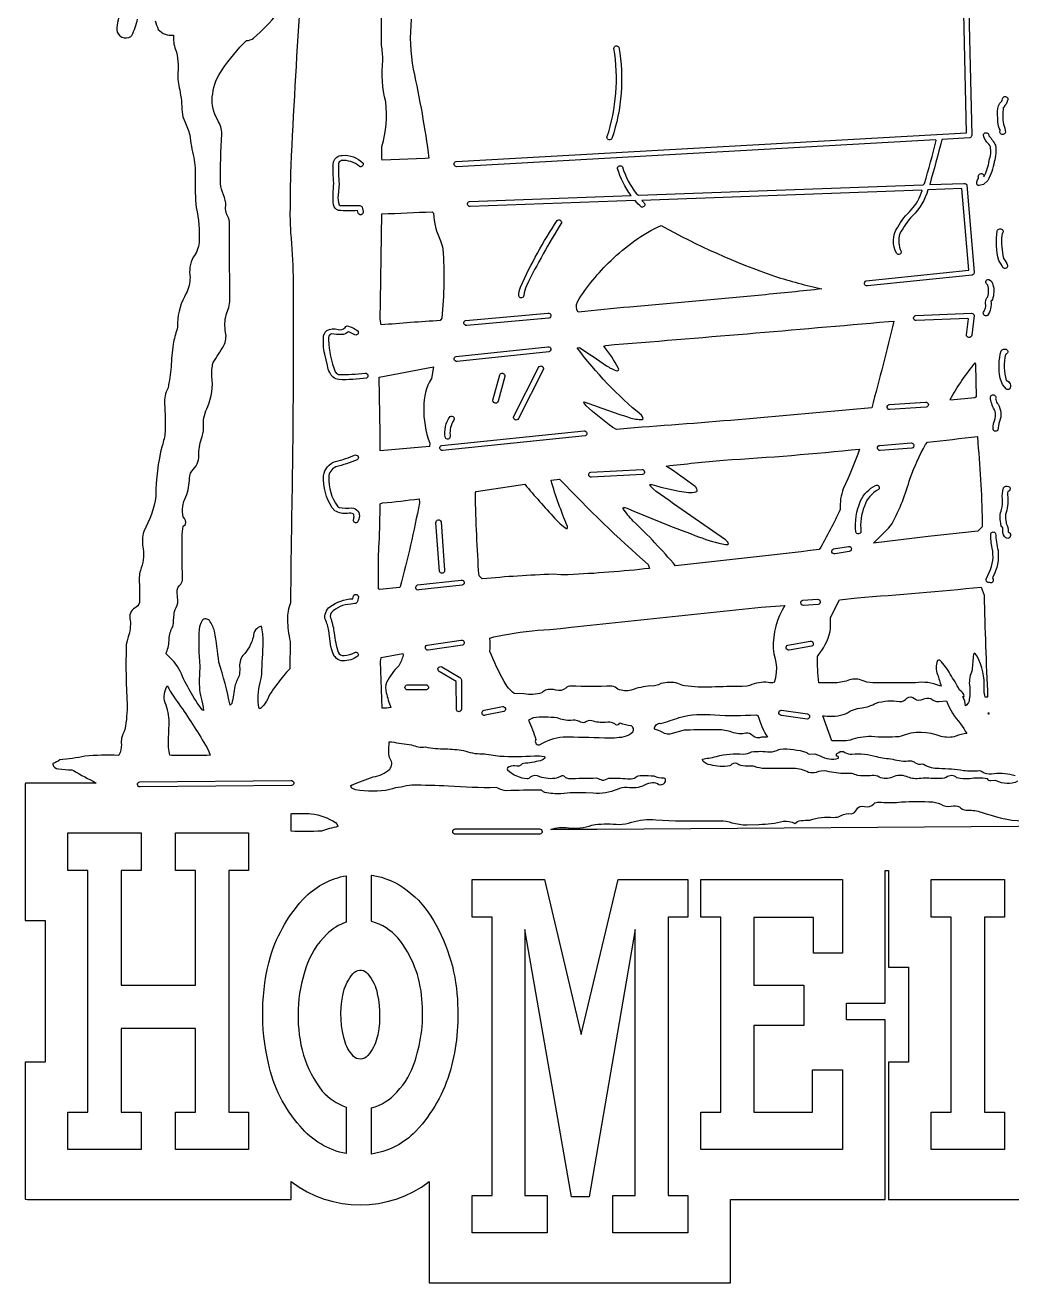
# Model space of a CAD drawing. Extents: x 0.8 to 37.1, y 0.9 to 38.3.
# Drawn here: x 0.82 to 9.37, y 1.16 to 12.05 of the extents above; entities that cross this region are included whole.
import ezdxf

# ---------------------------------------------------------------- set-up
doc = ezdxf.new("R2010")
doc.units = 0
doc.linetypes.add('0', pattern=[0])
doc.layers.add('1', color=7, linetype='0')

msp = doc.modelspace()

# ---------------------------------------------------------------- linework, layer by layer
at = {"layer": '1'}
for points in [[(8.987877, 12.652695), (9.022942, 11.09552, -0.350069), (9.005882, 11.073288), (8.764748, 11.059311, -0.004094), (8.659401, 10.667435), (8.953621, 10.678162, -0.380909), (8.980812, 10.662506), (9.044136, 9.909119, -0.382372), (9.02726, 9.884063), (8.120781, 9.790054, -0.970673), (8.109581, 9.833817), (8.997551, 9.926224), (8.938637, 10.632584), (8.642647, 10.621521, -0.137635), (8.509373, 10.396769, 0.063473), (8.401779, 10.243268, 0.21401), (8.413111, 10.086807, -0.678727), (8.37458, 10.069717, -0.296302), (8.382609, 10.298894, -0.076053), (8.499884, 10.449911, 0.115567), (8.593391, 10.616592), (8.590157, 10.619843), (6.166313, 10.53093), (6.181862, 10.513107, -0.833549), (6.162285, 10.472839, -0.057539), (6.108711, 10.529312), (4.679115, 10.477142, -0.901197), (4.672829, 10.521468), (6.073921, 10.57309, -0.093577), (5.955308, 10.808312, -0.77474), (5.997368, 10.82016, 0.090595), (6.120171, 10.587799), (6.135551, 10.575333), (8.601021, 10.665298), (8.613167, 10.676254, 0.015488), (8.714149, 11.050751), (8.71064, 11.056274), (4.564186, 10.822647, -0.910838), (4.55761, 10.866988), (8.97747, 11.116364), (8.942436, 12.671417, -0.320367)], [(4.168423, 12.100493, 0.072517), (4.186333, 11.666092, -0.019665), (4.322151, 10.895599), (4.289452, 10.892624), (3.915535, 10.878754), (3.914513, 10.894165), (3.914497, 10.998856, 0.102866), (3.947243, 11.383896, -0.086863), (3.921973, 11.744076, 0.054686), (3.910072, 11.874847, -0.022834), (3.938361, 12.570481, 0.005288)], [(3.20199, 12.210982, 0.003445), (3.12515, 10.833928, 0.009348), (3.118448, 10.352368), (3.123436, 10.24942, -0.019069), (3.145215, 9.874498, -0.006246), (3.12872, 7.598663), (3.124077, 7.044708, 0.129567), (3.097783, 6.899838, 0.060751), (3.119835, 6.711166), (3.116402, 6.472626, 0.052108), (3.017281, 6.352386, 0.081742), (2.915348, 6.193305, -0.111476), (2.86187, 6.131424), (2.850121, 6.13092, -0.107699), (2.859753, 6.355672), (2.868736, 6.388565), (2.873771, 6.424394, -0.001308), (2.887277, 6.710293, 0.061159), (2.869072, 6.843994, 0.335613), (2.801315, 6.753233, -0.13535), (2.709775, 6.590093, 0.191522), (2.68259, 6.478778, -0.058627), (2.678261, 6.412598, 0.042176), (2.640083, 6.322342, -0.043733), (2.613686, 6.173386), (2.607246, 6.163513), (2.599358, 6.158356, 0.023957), (2.502907, 6.531357, 0.014398), (2.464279, 6.799608, 0.088356), (2.420326, 6.891296, 0.445324), (2.357079, 6.892838, 0.089322), (2.330769, 6.816404, 0.031792), (2.336708, 6.496887), (2.332146, 6.36557, 0.080768), (2.360576, 6.171601), (2.365875, 6.141766), (2.369484, 6.111679), (2.357262, 6.119186, -0.059917), (2.16799, 6.452627, 0.092986), (2.045616, 6.603394), (2.044884, 6.608841), (2.048088, 6.616577, 0.107757), (2.071012, 6.732419, -0.113342), (2.102577, 6.837891), (2.107048, 6.852876, -0.00859), (2.117561, 6.971466), (2.123131, 6.987579, 0.138377), (2.147774, 7.065399), (2.141716, 7.134033, -0.254351), (2.171989, 7.207245, 0.191854), (2.186538, 7.255551, 0.055595), (2.183632, 7.339279), (2.183647, 7.617157, -0.007917), (2.19326, 7.709671), (2.213463, 7.72496, 0.270658), (2.194252, 7.78891, -0.179957), (2.217011, 7.96396, 0.098077), (2.247041, 8.12456, -0.180706), (2.282898, 8.203195, 0.211605), (2.32787, 8.337988, -0.083268), (2.358903, 8.485117, 0.088336), (2.368623, 8.584437, -0.123609), (2.405705, 8.745568, 0.139607), (2.442125, 9.00563, -0.06799), (2.4515, 9.125351, 0.001121), (2.546664, 9.27314, 0.158333), (2.560799, 9.387787, -0.115544), (2.566154, 9.540588, 0.087207), (2.598564, 9.670064, -0.004136), (2.594513, 10.347807), (2.591182, 10.363707), (2.585655, 10.378983, -0.174362), (2.561842, 10.482447, 0.13118), (2.541623, 10.578244, -0.075091), (2.517386, 10.67769, -0.020953), (2.527482, 11.106638, 0.134367), (2.49257, 11.224363), (2.478145, 11.253037, -0.159626), (2.448588, 11.454357, -0.129413), (2.531658, 11.662201, -0.047744), (2.741783, 11.91687, 0.226026), (2.803081, 11.937291, 0.042986), (3.012007, 12.151605, -0.1097)], [(1.653008, 12.173157, 0.072357), (1.617475, 12.007591, 0.572142), (1.740646, 11.951584), (1.747639, 11.959474, 0.066657), (1.797951, 12.101318, -0.161519)], [(1.949754, 12.085852, 0.014359), (1.976601, 12.012192, 0.266909), (2.110359, 11.962585, 0.12016), (2.126696, 11.838234, -0.114554), (2.145717, 11.634455, 0.068502), (2.162944, 11.488585, -0.04598), (2.183013, 11.297423, 0.090853), (2.207342, 11.214296, -0.009408), (2.251442, 11.097946, 0.038079), (2.285401, 10.902711, -0.060687), (2.296405, 10.721466, 0.031968), (2.306252, 10.469986, -0.063221), (2.331647, 10.166283, -0.12771), (2.280749, 10.039336, 0.164496), (2.252486, 9.862383, -0.125601), (2.219063, 9.727173), (2.205223, 9.69664, 0.136021), (2.144502, 9.436234), (2.14154, 9.416883, 0.038395), (2.106834, 9.285787, 0.022805), (2.088674, 9.087814, -0.021472), (2.062111, 8.906479, 0.155454), (2.032476, 8.767758, -0.01524), (2.036722, 8.526785, -0.058297), (2.011135, 8.40589, 0.067605), (1.957329, 7.970092, -0.085644), (1.851474, 7.664185), (1.845486, 7.645535, 0.107361), (1.847903, 7.513053, -0.128205), (1.822184, 7.324788, 0.099782), (1.813802, 7.207214, -0.030124), (1.813882, 7.048632, -0.237481), (1.776454, 7.000884, 0.34733), (1.734169, 6.89478, -0.113015), (1.716958, 6.749832), (1.70858, 6.716474), (1.700309, 6.68309, 0.022334), (1.707305, 6.176928, -0.046921), (1.68914, 5.948135), (1.680382, 5.925598, 0.165926), (1.657968, 5.819295, -0.13547), (1.636162, 5.725983), (1.631676, 5.72377, 0.035493), (1.342273, 5.716179, -0.019976), (1.124794, 5.68425, -0.086051), (1.065147, 5.65448), (1.063148, 5.647156, 0.332246), (1.113354, 5.608608, 0.004335), (1.228512, 5.59739), (1.242088, 5.592346, 0.010886), (1.4403, 5.484589), (0.826561, 5.484604), (0.824471, 5.478134), (0.824471, 4.297348), (0.825493, 4.293808), (0.996696, 4.293808), (0.997139, 3.070587), (0.995903, 3.067856), (0.824806, 3.067856), (0.824471, 1.878876), (0.843773, 1.876968), (3.125557, 1.876968), (3.128578, 1.878372), (3.128593, 2.031998, 0.336685), (4.323952, 2.032074), (4.324944, 2.022339), (4.324944, 1.155746), (6.934563, 1.155457), (6.935097, 1.876892), (8.273827, 1.876968), (8.273888, 3.434006), (7.93943, 3.434021), (7.939445, 3.578125), (8.273888, 3.578171), (8.273872, 4.726685), (8.301521, 4.7267), (8.301949, 3.890396), (8.474571, 3.889984), (8.474449, 3.067856), (8.303658, 3.067856), (8.301888, 3.066803), (8.301888, 1.888367), (8.302834, 1.876968), (9.90081, 1.876968, 0.319111)], [(9.420515, 5.499251, -0.231608), (9.235207, 5.50444), (9.226112, 5.506683), (9.189766, 5.504807, -0.323065), (9.158745, 5.520447, 0.088726), (9.003297, 5.520495, -0.063314), (8.895409, 5.529648, 0.377279), (8.801464, 5.532386, -0.137177), (8.731702, 5.524006), (8.686869, 5.523767, 0.048964), (8.54985, 5.521722, -0.109452), (8.444756, 5.545164, 0.195444), (8.322348, 5.529135, -0.210276), (8.209236, 5.54274, 0.15148), (8.143027, 5.547732, -0.025026), (8.032967, 5.548584, 0.158256), (7.932037, 5.566655, -0.072014), (7.767468, 5.588048, 0.132854), (7.674751, 5.575308, -0.109521), (7.610283, 5.576126, 0.110007), (7.48037, 5.61084), (7.230766, 5.610596, -0.097163), (7.142067, 5.627625), (7.128609, 5.629501), (7.060326, 5.631042, -0.153763), (6.990008, 5.652929, 0.31106), (6.934013, 5.636673), (6.927299, 5.632629, -0.125323), (6.760002, 5.643204, -0.209344), (6.692787, 5.677658), (6.692177, 5.691025, -0.032987), (6.744896, 5.70079, 0.065599), (6.811221, 5.715377, -0.088608), (7.045422, 5.73415, 0.110313), (7.115578, 5.754303, -0.064687), (7.27425, 5.753802, 0.139253), (7.351692, 5.775818), (7.362892, 5.779022, -0.091542), (7.593513, 5.749603, 0.223798), (7.614372, 5.735352), (7.663307, 5.736847), (7.710701, 5.721161, 0.201112), (7.869041, 5.698593, 0.723202), (7.850624, 5.71585), (7.850624, 5.735931), (7.870857, 5.749008, -0.385332), (7.924396, 5.748291, 0.147848), (7.985558, 5.735809, -0.084099), (8.198592, 5.713651, 0.03926), (8.338539, 5.692291, 0.11436), (8.48912, 5.677555, -0.170124), (8.532907, 5.659519, 0.205156), (8.593971, 5.650177), (8.604698, 5.648422, 0.146337), (8.741308, 5.61194, -0.037196), (8.952039, 5.593328, 0.035533), (9.089061, 5.592156, -0.19196), (9.130287, 5.571442, 0.126743), (9.21717, 5.566924, -0.093332), (9.39929, 5.550355, -0.087972)], [(9.828133, 5.111679), (5.778618, 5.083374), (5.377953, 5.081238, -0.125651), (5.529537, 5.096493, 0.111585), (5.733359, 5.118324), (5.76157, 5.123931, -0.057486), (5.968431, 5.125545, 0.089523), (6.076622, 5.14557, -0.091478), (6.287117, 5.166885), (6.458412, 5.158478), (6.844856, 5.158035, -0.07676), (6.946026, 5.141, 0.057219), (7.076912, 5.121735), (7.180534, 5.126694, 0.070807), (7.391878, 5.153815, -0.163596), (7.491081, 5.132919, -0.206949), (7.544685, 5.158511, -0.039275), (7.62104, 5.163513, -0.109522), (7.825584, 5.18718, 0.147911), (7.891203, 5.202835, -0.130428), (7.981201, 5.218717, 0.268231), (8.024314, 5.253061, -0.375627), (8.094848, 5.281378, 0.281024), (8.174904, 5.305328, -0.19118), (8.217319, 5.31815), (8.240855, 5.318971, 0.057224), (8.414562, 5.320832, -0.027191), (8.685053, 5.321256, -0.097361), (8.775882, 5.289468, 0.171281), (8.866051, 5.288391, -0.219256), (8.929812, 5.266891, 0.227644), (8.990409, 5.249703, -0.087649), (9.10598, 5.231179), (9.149084, 5.218616), (9.192216, 5.206147, 0.104214), (9.555077, 5.159988, -0.101253)]]:
    msp.add_lwpolyline(points, format="xyb", dxfattribs=at)
for points in [[(5.90699, 11.068222, -0.815574), (5.863914, 11.077667, 0.120831), (5.923645, 11.847211, -0.771939), (5.966135, 11.85675, -0.126093)], [(9.29081, 11.411499, -1.203097), (9.332346, 11.395888, -0.145322), (9.299828, 11.339386), (9.296394, 11.331863, 0.063317), (9.296959, 11.191696, -0.144562), (9.314148, 11.117856, -1.071569), (9.269509, 11.134521), (9.269997, 11.140884, -0.132931), (9.249733, 11.209885), (9.247505, 11.30397, -0.227735), (9.282899, 11.389485), (9.287898, 11.400117)], [(9.079567, 10.716583, 0.321158), (9.080899, 10.733282, -1.220916), (9.128486, 10.73526, 0.094624), (9.173119, 10.875961, 0.144409), (9.184652, 10.995043), (9.1792, 11.007102), (9.171745, 11.018036, -0.170471), (9.123997, 11.094245, -1.048594), (9.170829, 11.091415, -0.066911), (9.228386, 11.007797, -0.136323), (9.217033, 10.865967, -0.088928), (9.161354, 10.702103), (9.124992, 10.668991), (9.087517, 10.65918, -0.50038), (9.066527, 10.683626, -0.206235)], [(3.569939, 10.920349, -0.229648), (3.750705, 10.852907, -0.67051), (3.719719, 10.824738, 0.20844), (3.562447, 10.875318, 0.250366), (3.538298, 10.852283, 0.035039), (3.543739, 10.674179), (3.536095, 10.576263, 0.127356), (3.54348, 10.492371), (3.551842, 10.487579, 0.015288), (3.724478, 10.487311, -0.191527), (3.743279, 10.471664), (3.751534, 10.43364, -0.945429), (3.708458, 10.420868), (3.703529, 10.443619, -0.056297), (3.537265, 10.444077, -0.255102), (3.494645, 10.491709, -0.046315), (3.498772, 10.678665, -0.058355), (3.49566, 10.865856, -0.329786)], [(3.899651, 9.501724), (3.902382, 9.658844), (3.914494, 10.414154, 0.001964), (4.350042, 10.432281), (4.361641, 10.420914, 0.10618), (4.422445, 10.181071, -0.052373), (4.441973, 10.109018, -0.04649), (4.432793, 9.51207), (4.418497, 9.490158, 0.006735), (3.908747, 9.451935)], [(5.143272, 9.707397, -0.836373), (5.099388, 9.701599, -0.066), (5.114305, 9.780063, -0.039529), (5.433321, 10.356857, -0.671236), (5.469705, 10.336594, 0.023205), (5.166057, 9.792109, 0.057865)], [(7.204431, 9.711166), (6.063131, 9.607056, 0.007936), (5.614889, 9.562332, -0.275279), (5.607407, 9.653299, -0.065648), (5.899374, 10.009625, -0.087634), (6.332008, 10.314041, 0.044118), (7.316135, 9.874431, 0.026309), (7.72599, 9.764801, -0.00471)], [(9.242958, 10.266861, -0.580928), (9.293075, 10.273268, -0.357443), (9.28672, 10.243271), (9.282524, 10.227097, 0.06782), (9.298531, 10.028793, -0.082765), (9.333454, 9.966372, -0.665573), (9.295113, 9.947571, 0.030025), (9.257301, 10.010834, -0.09818)], [(9.144463, 9.611481), (9.143715, 9.649292, -0.245753), (9.161644, 9.695663, 0.159482), (9.161385, 9.796722), (9.152428, 9.807251, -0.943597), (9.178041, 9.8424, -0.238359), (9.207244, 9.79903, -0.152976), (9.201792, 9.672783), (9.196028, 9.665171), (9.188972, 9.658737, -0.207042), (9.159452, 9.535097, -0.924084), (9.130452, 9.57075, 0.044094)], [(4.640007, 9.49173), (5.352654, 9.555038, -0.8974), (5.361366, 9.511155), (4.648659, 9.447739, -0.914656)], [(8.347588, 9.483917, -0.007514), (8.157233, 8.73494, -0.006361), (6.101711, 8.561127), (5.944954, 8.547028), (5.914162, 8.56488, -0.024668), (5.682626, 8.752676, -0.103254), (5.66325, 8.781968), (5.665561, 8.784813, 0.003252), (6.056058, 8.649841, 0.08464), (6.170219, 8.633911), (6.177086, 8.63916, 0.158519), (6.163386, 8.669604, -0.061509), (5.605629, 9.254669), (5.626933, 9.256423, -0.003509), (5.859545, 9.097347, 0.051363), (5.951103, 9.054611, 0.564245), (5.964787, 9.074715, 0.045826), (5.835793, 9.268463), (5.853172, 9.275192, 0.001849), (8.301289, 9.4821)], [(9.021385, 9.553406, -0.394928), (9.044243, 9.532883), (9.022774, 9.363129, -0.964853), (8.978004, 9.367203), (8.995918, 9.506104), (8.990181, 9.507126), (8.540916, 9.48941, -0.887225), (8.537956, 9.53392)], [(3.770485, 9.034302, -0.786787), (3.782265, 8.992143, -0.046515), (3.539926, 8.978826, -0.267852), (3.46245, 9.041376, -0.064874), (3.441963, 9.099579), (3.419579, 9.19899, -0.086821), (3.409981, 9.35672), (3.421745, 9.388168), (3.436806, 9.403702, -0.202368), (3.534309, 9.413437, 0.312017), (3.595303, 9.429495, -0.284642), (3.612465, 9.443542, -0.120372), (3.707958, 9.397135, -0.669334), (3.681068, 9.365373), (3.628777, 9.391464), (3.619469, 9.389938, -0.211211), (3.565638, 9.368799, -0.043182), (3.478396, 9.374214, 0.336254), (3.452858, 9.344727), (3.45121, 9.321945, 0.074862), (3.508937, 9.046621, 0.186627), (3.53964, 9.02408, 0.038247)], [(4.558296, 9.179642), (5.352272, 9.263351, -0.958843), (5.358833, 9.218856), (4.565285, 9.135269, -0.948414)], [(9.314278, 9.197433, 0.120302), (9.322533, 8.970581, -0.578763), (9.348696, 8.89712, -0.291659), (9.323204, 8.896408), (9.289207, 8.93515), (9.269341, 8.991943, -0.112531), (9.277295, 9.229043, -0.267525), (9.321034, 9.241961, -0.787129)], [(3.898598, 8.511154), (3.890755, 9.00087), (4.362434, 9.089935), (4.342812, 8.987198, 0.140318), (4.276243, 8.739768, 0.094143), (4.328545, 8.427444), (4.326317, 8.398407), (3.900093, 8.361664)], [(5.272087, 9.084518, -0.913949), (5.313683, 9.067841), (5.096352, 8.640808, -0.913281), (5.054756, 8.657501)], [(9.050148, 8.821579), (8.839149, 8.799988), (8.836403, 8.80629, -0.042872), (9.053078, 9.125275), (9.05587, 9.109116), (9.062904, 8.828888)], [(4.934761, 9.018799, -0.983045), (4.978035, 9.006531), (4.920891, 8.792755, -1.008466), (4.876548, 8.800964)], [(9.230507, 8.806549, 0.104166), (9.250972, 8.764452, -0.239332), (9.263642, 8.61693, 0.023107), (9.248285, 8.540924, -0.84814), (9.208199, 8.558749, -0.124859), (9.22108, 8.622103, 0.136927), (9.226723, 8.705139, -0.080694), (9.184792, 8.811859), (9.18679, 8.829102, -1.079046), (9.229973, 8.815781)], [(8.309395, 8.763183), (8.62397, 8.784241, -0.98367), (8.627663, 8.73941), (8.314415, 8.718521, -0.954247)], [(4.526039, 8.609482, 0.147557), (4.506098, 8.481954, -0.682323), (4.464898, 8.474228, -0.223884), (4.506417, 8.658905, -0.780254), (4.536873, 8.62764)], [(4.432701, 8.408675), (5.664848, 8.534195, -0.902971), (5.673836, 8.49031), (4.440163, 8.364395, -0.93282)], [(8.640876, 8.437241, 0.003661), (9.074318, 8.486221), (9.076076, 8.430791, -0.020179), (9.113685, 7.704575), (9.075996, 7.667038), (8.64518, 7.620605), (8.172371, 7.562622, 0.012107), (8.319725, 7.711212), (8.33448, 7.731644, 0.054885), (8.488899, 8.12471, -0.030451), (8.622612, 8.417603)], [(8.23127, 8.364365, -0.981562), (8.227165, 8.409149), (8.497475, 8.429962, -0.962503), (8.505104, 8.385605)], [(3.699654, 8.284241, -0.03488), (3.514361, 8.222199, 0.313917), (3.455232, 8.132809, 0.17629), (3.530327, 7.881744), (3.543068, 7.871811, 0.086004), (3.654667, 7.867261, -0.47493), (3.717197, 7.783028), (3.714363, 7.768864), (3.709496, 7.755264, -1.170309), (3.670027, 7.773102, 0.119851), (3.670952, 7.813309, 0.17273), (3.616077, 7.818629, -0.162041), (3.50808, 7.841461), (3.483742, 7.866959, -0.154866), (3.40886, 8.146196, -0.292693), (3.513099, 8.27058, 0.043043), (3.684995, 8.325768, -0.811588)], [(6.665337, 7.61519, 0.045796), (6.891273, 7.549911), (6.909996, 7.55043), (6.916924, 7.556824), (6.910744, 7.569656), (6.890185, 7.589511, -0.00379), (6.289577, 8.009807), (6.262501, 8.033743), (6.236855, 8.059204), (6.234077, 8.067154), (6.239189, 8.070847), (6.252815, 8.069931, 0.044331), (6.570167, 8.000978, 0.063485), (6.634712, 8.006485, 0.541748), (6.643067, 8.030037, 0.089383), (6.626427, 8.054109, 0.010692), (6.37606, 8.23027, -0.003983), (6.872611, 8.281658, 0.011883), (8.05143, 8.377456, -0.028535), (7.910315, 8.034005, 0.103048), (7.883949, 7.854492, -0.026851), (7.702293, 7.506317, -0.003187), (6.457588, 7.366272, 0.026213), (6.091685, 7.753181, -0.044303), (6.004148, 7.861329, -0.675447), (6.019295, 7.870392), (6.037714, 7.865082, 0.015027)], [(6.167854, 8.200897, -0.874322), (6.172417, 8.156587), (5.728844, 8.133774, -0.922163), (5.723015, 8.178253)], [(5.412744, 7.776917, 0.070764), (5.511879, 7.688812), (5.520012, 7.687973), (5.523293, 7.693985), (5.521309, 7.707397, -0.02737), (5.379173, 8.106201), (5.451302, 8.116928), (5.459587, 8.111847, 0.023387), (6.220299, 7.376861), (6.232858, 7.343294, -0.016138), (5.528909, 7.288397), (5.462767, 7.2891), (5.39669, 7.292114, 0.017523), (4.78373, 7.251709), (4.755485, 7.279725, -0.013329), (4.724374, 7.988482), (4.726443, 7.999827), (4.729683, 8.010895), (5.151405, 8.072387, 0.01055)], [(8.190437, 8.062485, -0.833831), (8.215981, 8.026306, 0.20343), (8.092961, 7.883523, 0.116684), (8.063476, 7.661586, -0.790026), (8.019798, 7.657623, -0.130242), (8.060341, 7.927505, -0.168764)], [(9.291466, 7.692169, 0.341645), (9.283797, 7.704628, -0.321494), (9.276161, 7.736633, -0.165707), (9.281878, 7.853302, 0.116524), (9.288225, 7.945426, -0.082259), (9.297026, 8.039831), (9.301455, 8.045543), (9.307254, 8.049858, -0.330137), (9.351683, 8.046641, -0.566835), (9.335884, 8.010086, 0.123625), (9.335547, 7.962474, -0.102949), (9.316868, 7.810305, 0.111238), (9.32177, 7.74321), (9.321449, 7.733398, -0.166939), (9.33799, 7.658905, -0.762443), (9.335991, 7.601761, -0.328281), (9.292763, 7.652786)], [(3.884453, 7.297483, -0.019915), (3.890318, 7.563045, 0.00803), (3.9002, 7.903427), (3.920036, 7.909988, 0.006263), (4.236855, 7.945633), (4.239388, 7.912216, -0.021109), (4.071358, 7.182846), (4.065651, 7.179169), (3.897606, 7.160599), (3.886101, 7.166946)], [(4.382683, 7.739471, -0.914641), (4.426826, 7.747223), (4.456398, 7.328827, -0.998849), (4.412102, 7.319611)], [(9.203072, 7.257614, -0.842754), (9.1782, 7.220214, -0.491368), (9.147728, 7.251236), (9.173927, 7.309219, 0.176894), (9.199438, 7.519029, -0.044765), (9.187886, 7.645126, -0.651914), (9.229058, 7.646606, 0.030972), (9.251112, 7.497507, -0.157087), (9.205498, 7.269867)], [(7.954826, 7.533936, -1.006172), (7.962502, 7.489609), (7.839714, 7.469131, -0.938519), (7.825478, 7.511871)], [(4.223366, 7.200073), (4.60215, 7.242508, -0.971605), (4.608391, 7.197952), (4.235115, 7.156433, -0.971992)], [(3.480064, 6.638), (3.473457, 6.66803), (3.453712, 6.803574, 0.066604), (3.423359, 6.90277, -0.290933), (3.463709, 7.010628, -0.145126), (3.662132, 7.080856), (3.665169, 7.09584, -0.961265), (3.710457, 7.095886), (3.703407, 7.057877, -0.43228), (3.679845, 7.039841), (3.662271, 7.035678), (3.64452, 7.032353, 0.205285), (3.47552, 6.958979, 0.285528), (3.473691, 6.90239, -0.05926), (3.50063, 6.782962, 0.038291), (3.534296, 6.617016, 0.304016), (3.58611, 6.589058, 0.120182), (3.684464, 6.617359, -0.658478), (3.70652, 6.582382, -0.140498), (3.575848, 6.541454, -0.295689), (3.488808, 6.610977)], [(9.130974, 6.302948, 0.137477), (9.068962, 6.584518), (9.056404, 6.599991), (9.043129, 6.608536), (9.0373, 6.597505, 0.005071), (9.027016, 6.465103), (9.022316, 6.445663, 0.150602), (9.005394, 6.316662, -0.067905), (8.999599, 6.193141, -0.152486), (8.969612, 6.153549, 0.114812), (8.945488, 6.232559), (8.958092, 6.234146, 0.264422), (8.915749, 6.289703, 0.045385), (8.835472, 6.42662, 0.097062), (8.747084, 6.547441, 0.326872), (8.726041, 6.544371, 0.207879), (8.727153, 6.425123, 0.002298), (8.758277, 6.32277), (8.747276, 6.325058, 0.13779), (8.535103, 6.353226), (8.167625, 6.353256, -0.109703), (8.065834, 6.376615, 0.192143), (7.949381, 6.371743, -0.064595), (7.82766, 6.351379), (7.698921, 6.353043, -0.028071), (7.68644, 6.581329, 0.108555), (7.797371, 6.796799), (7.799324, 6.826218), (7.799324, 6.917511), (7.87867, 7.07254), (8.030541, 7.089601, 0.007354), (9.105323, 7.18155), (9.129938, 7.112563, 0.004643), (9.160713, 6.227585), (9.140236, 6.228394, -0.091384)], [(7.404961, 7.022949, 0.143162), (7.302422, 6.651016), (7.308128, 6.602966, -0.164594), (7.312706, 6.354736, -0.116205), (7.260959, 6.356205, 0.140319), (7.10096, 6.328354), (7.0783, 6.32312), (7.034153, 6.321666, 0.009293), (6.772424, 6.31496, -0.036341), (6.537158, 6.325266, -0.068257), (6.478706, 6.347168, 0.131276), (6.331169, 6.346222, -0.168782), (6.241502, 6.3252, 0.076705), (6.073255, 6.288442, -0.160212), (5.958504, 6.296158, 0.186225), (5.906059, 6.324844, -0.023278), (5.5508, 6.324265, 0.26386), (5.506897, 6.307315, -0.253051), (5.421486, 6.287994, 0.150792), (5.332369, 6.288505, 0.118022), (5.299202, 6.26445, -0.111204), (5.144875, 6.255692), (5.059151, 6.260452, -0.12801), (4.974051, 6.364237, -0.038979), (4.850578, 6.62468, 0.038968), (4.849068, 6.73941), (4.884178, 6.750731), (4.959143, 6.764805, -0.034618), (5.369022, 6.814916), (5.460853, 6.823564), (5.552574, 6.833313), (7.200493, 7.00856)], [(7.693153, 7.03157), (7.566139, 7.023438, -0.958395), (7.561424, 7.068161), (7.688469, 7.075958, -0.880406)], [(4.61132, 6.677794), (4.316154, 6.63533, -0.908989), (4.305595, 6.678879), (4.601112, 6.721512, -0.929444)], [(7.636223, 6.668931), (7.441734, 6.636429, -0.895445), (7.429634, 6.679489), (7.624596, 6.712265, -0.916996)], [(3.951698, 6.26709, 0.040506), (3.992867, 6.139053, -0.058466), (3.917931, 6.13298), (3.903282, 6.538254), (3.908058, 6.571304), (4.095573, 6.605072), (4.098488, 6.59198, -0.077114), (4.061119, 6.499954, 0.080989), (3.955205, 6.355797, 0.157347)], [(4.556435, 6.364182), (4.410988, 6.450668, -0.988088), (4.433495, 6.489609), (4.589211, 6.397049, -0.253375), (4.603386, 6.379425), (4.603691, 6.123047, -0.887011), (4.55912, 6.119858), (4.558708, 6.360443)], [(2.030464, 6.255127, -0.050341), (2.054588, 6.325089, 0.026481), (2.170915, 6.148753, -0.018838), (2.39961, 5.790035), (2.414157, 5.758752), (2.426918, 5.7267), (2.39817, 5.724091), (2.094795, 5.724106), (2.077461, 5.72551, -0.068528), (2.066017, 5.858002), (2.071297, 6.009293, 0.108918), (2.036167, 6.179821, -0.124421)], [(4.132942, 6.334946), (4.295509, 6.335266, -0.917729), (4.299339, 6.290588), (4.136772, 6.290283, -0.918719)], [(8.955055, 5.957138, 0.050267), (8.98185, 5.912247, 0.096676), (8.886341, 5.889459, -0.120874), (8.757393, 5.886444, 0.198823), (8.411537, 5.890793), (8.39254, 5.885529, -0.045884), (8.153612, 5.886909, 0.089515), (7.970383, 5.856176), (7.953188, 5.852715), (7.935783, 5.850555), (7.810722, 5.850204), (7.73394, 6.065582), (7.748619, 6.067123, 0.112721), (7.930977, 6.083176, -0.129574), (8.072701, 6.135383, 0.094506), (8.193993, 6.176636, -0.117251), (8.398474, 6.190432, 0.248219), (8.46109, 6.219985, -0.360481), (8.527274, 6.215756, 0.327233), (8.602513, 6.212168, -0.173164), (8.66787, 6.21727, 0.251289), (8.737114, 6.192001), (8.804115, 6.195877, 0.095117), (8.927086, 5.997559), (8.941521, 5.977661)], [(4.810188, 6.071121, -1.049478), (4.799034, 6.114777), (4.958641, 6.146347, -0.905989), (4.969902, 6.103027)], [(7.374153, 6.070068, -0.985277), (7.374565, 6.115265), (7.599632, 6.083542, -0.907331), (7.598244, 6.038757)], [(5.18412, 6.030136, -0.037566), (5.2472, 5.860321, 0.58045), (5.273144, 5.814332), (5.280797, 5.815793, -0.110469), (5.483696, 5.885818, -0.005619), (5.842332, 5.876108, 0.056585), (6.012228, 5.886454, 0.127866), (6.088419, 5.92723, 0.443796), (6.07235, 5.980834, -0.068647), (5.977013, 6.003601), (5.967735, 5.99707, -0.549827), (5.931744, 5.996153, 0.190082), (5.850459, 6.010077, -0.116903), (5.731312, 6.024385, 0.189381), (5.672701, 6.009703, -0.236883), (5.624904, 6.016989, 0.156757), (5.551346, 6.027112, -0.116361), (5.433067, 6.048141, 0.055239), (5.224892, 6.04985)], [(6.341133, 5.924011, 0.088001), (6.275963, 5.950256, -0.499974), (6.330757, 6.000839, 0.013183), (6.489312, 6.051221, -0.098033), (6.796922, 6.073734, 0.025983), (7.153999, 6.075653), (7.171898, 6.070251, 0.075531), (7.253181, 5.881256, 0.111412), (7.185225, 5.876245, -0.233816), (7.111673, 5.905501, 0.218448), (7.052877, 5.912797, -0.133282), (6.931123, 5.929406, 0.101102), (6.807292, 5.943781, 0.003966), (6.552845, 5.943286), (6.532821, 5.940917), (6.512993, 5.937256), (6.429787, 5.912628, -0.214124)], [(5.315315, 5.407562, 0.154623), (5.288358, 5.423752, 0.007025), (4.993591, 5.417688, -0.102233), (4.917274, 5.441315), (4.904684, 5.444428, -0.022471), (4.490755, 5.457698, 0.00643), (4.173791, 5.465873, 0.049216), (4.080986, 5.44899, 0.082976), (3.983879, 5.427124, -0.089817), (3.685463, 5.4254), (3.654167, 5.439346), (3.642479, 5.459229), (3.655617, 5.467453, -0.007509), (3.839883, 5.538055, 0.14986), (3.982839, 5.604836, 0.359825), (3.98489, 5.693635, -0.134337), (3.974725, 5.749499, -0.023967), (3.977776, 5.840881), (3.997749, 5.840454, 0.007015), (4.171425, 5.816406, 0.147025), (4.290611, 5.797714, 0.04956), (4.466608, 5.780298, -0.030598), (4.620476, 5.766739, 0.090663), (4.782549, 5.737377, -0.030259), (4.936836, 5.71759, 0.030373), (5.236739, 5.720835, -0.049292), (5.321556, 5.713104), (5.326332, 5.701004), (5.310661, 5.687546), (5.286995, 5.677429, -0.031473), (5.140689, 5.653675), (5.130257, 5.649445, -0.3039), (5.066771, 5.63252, 0.217674), (5.003351, 5.616704, 0.234829), (5.002076, 5.598876, 0.178075), (5.172739, 5.522989, 0.205943), (5.201893, 5.537128, -0.322125), (5.279213, 5.540991, 0.122109), (5.43029, 5.52948), (5.463173, 5.545151, -0.410072), (5.498218, 5.539014, 0.122039), (5.530992, 5.523597, 0.000844), (5.773248, 5.528322), (5.786858, 5.524826, 0.137644), (5.835594, 5.509201), (5.878944, 5.526321, -0.041862), (6.042822, 5.520693, 0.064261), (6.101707, 5.527573, -0.249983), (6.171019, 5.549446, -0.011919), (6.270332, 5.54686, 0.131121), (6.357414, 5.528545), (6.362998, 5.525639), (6.367418, 5.521157, -0.590445), (6.312233, 5.468918, 0.282507), (6.258734, 5.485298, 0.1261), (6.18856, 5.464901, -0.160997), (6.038705, 5.446037, 0.144369), (5.951581, 5.429323, -0.125414), (5.745077, 5.396648), (5.680874, 5.39818, 0.04335), (5.465264, 5.392044, -0.057869), (5.324246, 5.40196), (5.319592, 5.404461)], [(1.821587, 5.450104, -0.967285), (1.817039, 5.494905), (3.127022, 5.507095, -0.967964), (3.131569, 5.462296)], [(3.302681, 5.218994, -0.112482), (3.512321, 5.141815), (3.527443, 5.124756), (3.532585, 5.106949, 0.038033), (3.391289, 5.067856, -0.023558), (3.128593, 5.066589), (3.128593, 5.218735), (3.134529, 5.220261), (3.282982, 5.220901)], [(5.278206, 5.086426, -0.990791), (5.282066, 5.041534), (4.551674, 5.041428, -0.990791), (4.547813, 5.086319)], [(4.570244, 3.565125, -0.084014), (4.497781, 2.962173, -0.117439), (4.185404, 2.444906, -0.150677), (3.824211, 2.270905), (3.824211, 2.669861, 0.148259), (4.043437, 2.807715, 0.116771), (4.201388, 3.078995, 0.105416), (4.260946, 3.611509, 0.152617), (4.053021, 4.142982, 0.144881), (3.827446, 4.284134), (3.824211, 4.288895), (3.824211, 4.682541), (3.827477, 4.685425, -0.135518), (4.132092, 4.554959, -0.105858), (4.360019, 4.294353, -0.128674)], [(3.605446, 2.67804), (3.605461, 2.274673, -0.177412), (3.206955, 2.512118, -0.131505), (2.932097, 3.056906, -0.12658), (2.949253, 3.982608, -0.118113), (3.255184, 4.502479, -0.14593), (3.605461, 4.681946), (3.605461, 4.278168, 0.127349), (3.43833, 4.174517, 0.130534), (3.255703, 3.883451), (3.240083, 3.835235, 0.140059), (3.234606, 3.128799, 0.091987), (3.398073, 2.816676, 0.132961)], [(3.778481, 3.110291, -0.444991), (3.6555, 3.13313, -0.137001), (3.585257, 3.280197, -0.130947), (3.588677, 3.698161, -0.109739), (3.677101, 3.847291, -0.424104), (3.792093, 3.830795, -0.14521), (3.873705, 3.659552, -0.122813), (3.865962, 3.253666, -0.114451)]]:
    msp.add_lwpolyline(points, format="xyb", close=True, dxfattribs=at)
for points in [[(9.170418, 6.091293), (9.171196, 6.081116), (9.166908, 6.080338), (9.16407, 6.09169)], [(2.757927, 4.7267), (2.587471, 4.7267), (2.587471, 2.634903), (2.757927, 2.634903), (2.757927, 2.309875), (2.126244, 2.309875), (2.126244, 2.634903), (2.298943, 2.634903), (2.298943, 3.359436), (1.656349, 3.359436), (1.656349, 2.634903), (1.828987, 2.634903), (1.828987, 2.309875), (1.195137, 2.309875), (1.195137, 2.634903), (1.367805, 2.634903), (1.367805, 4.7267), (1.195137, 4.7267), (1.195137, 5.051697), (1.828987, 5.051697), (1.828987, 4.7267), (1.656349, 4.7267), (1.656349, 3.735123), (2.298943, 3.735123), (2.298943, 4.7267), (2.126244, 4.7267), (2.126244, 5.051697), (2.757927, 5.051697)], [(6.564415, 4.323303), (6.39286, 4.323303), (6.39286, 1.913391), (6.564415, 1.913391), (6.564415, 1.588394), (5.91523, 1.588394), (5.91523, 1.913391), (6.107628, 1.913391), (6.107628, 4.215515), (5.709785, 1.900696), (5.555687, 1.900696), (5.152397, 4.215515), (5.152397, 1.913391), (5.34478, 1.913391), (5.34478, 1.588394), (4.69558, 1.588394), (4.69558, 1.913391), (4.868279, 1.913391), (4.868279, 4.323303), (4.69558, 4.323303), (4.69558, 4.648331), (5.322899, 4.648331), (5.639839, 3.307114), (5.96003, 4.648331), (6.564415, 4.648331)], [(7.903206, 4.011002), (7.651863, 4.011002), (7.651863, 4.320175), (7.137093, 4.320175), (7.137093, 3.735123), (7.568764, 3.735123), (7.568764, 3.384781), (7.137093, 3.384781), (7.137093, 2.634903), (7.643074, 2.634903), (7.643074, 3.001114), (7.903206, 3.001114), (7.903206, 2.309875), (6.675911, 2.309875), (6.675911, 2.634903), (6.848549, 2.634903), (6.848549, 4.323303), (6.675911, 4.323303), (6.675911, 4.648331), (7.903206, 4.648331)], [(9.306435, 4.323303), (9.133766, 4.323303), (9.133766, 2.634903), (9.306435, 2.634903), (9.306435, 2.309875), (8.672569, 2.309875), (8.672569, 2.634903), (8.845253, 2.634903), (8.845253, 4.323303), (8.672569, 4.323303), (8.672569, 4.648331), (9.306435, 4.648331)]]:
    msp.add_lwpolyline(points, close=True, dxfattribs=at)

doc.saveas('drawing.dxf')
